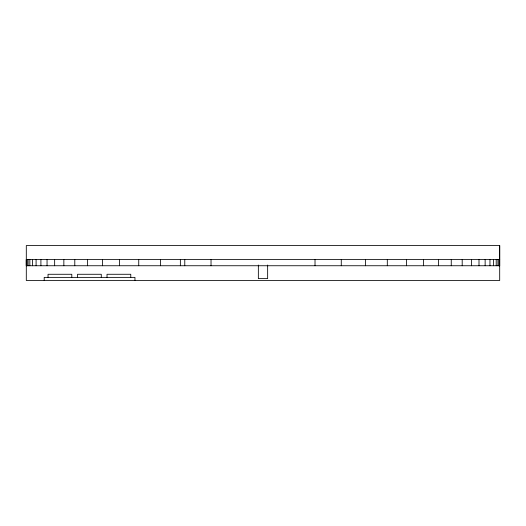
<?xml version="1.0" encoding="UTF-8"?>
<svg xmlns="http://www.w3.org/2000/svg" width="526" height="526" viewBox="0 0 526 526"><rect width="100%" height="100%" fill="white"/><g stroke="black" fill="none" stroke-linecap="round" stroke-linejoin="round"><path stroke-width="0.79" d="M27.05 265.742L27.05 259.522M28.095 265.742L28.095 259.522M29.844 265.742L29.844 259.522M32.454 265.742L32.454 259.522M36.09 265.742L36.09 259.522M40.91 265.742L40.91 259.522M47.051 265.742L47.051 259.522M54.651 265.742L54.651 259.522M63.85 265.742L63.85 259.522M74.791 265.742L74.791 259.522M87.612 265.742L87.612 259.522M102.452 265.742L102.452 259.522M119.448 265.742L119.448 259.522M138.739 265.742L138.739 259.522M160.469 265.742L160.469 259.522M180.365 265.742L180.365 259.522M184.777 265.742L184.777 259.522M211.031 265.742L211.031 259.522M315.021 265.742L315.021 259.522M341.269 265.742L341.269 259.522M365.577 265.742L365.577 259.522M387.307 265.742L387.307 259.522M406.598 265.742L406.598 259.522M423.594 265.742L423.594 259.522M438.434 265.742L438.434 259.522M451.255 265.742L451.255 259.522M462.196 265.742L462.196 259.522M471.401 265.742L471.401 259.522M479.002 265.742L479.002 259.522M485.136 265.742L485.136 259.522M489.956 265.742L489.956 259.522M493.592 265.742L493.592 259.522M496.209 265.742L496.209 259.522M497.951 265.742L497.951 259.522M498.996 265.742L498.996 259.522M499.693 245.517L499.693 280.483L26.3 280.483L26.307 245.563L499.693 245.517L499.693 259.535L26.3 259.528L26.307 265.742L499.7 265.742L499.693 259.482M26.307 259.528L26.307 265.742M498.918 265.742L499.693 265.742M267.649 265.032L267.649 278.622L258.351 278.622L258.351 265.032M134.958 280.483L134.958 277.38L44.204 277.38L44.204 280.483M130.77 277.38L130.77 274.276L107.021 274.276L107.021 277.38M101.281 277.38L101.281 274.276L77.532 274.276L77.532 277.38M71.792 277.38L71.792 274.276L48.044 274.276L48.044 277.38"/></g></svg>
